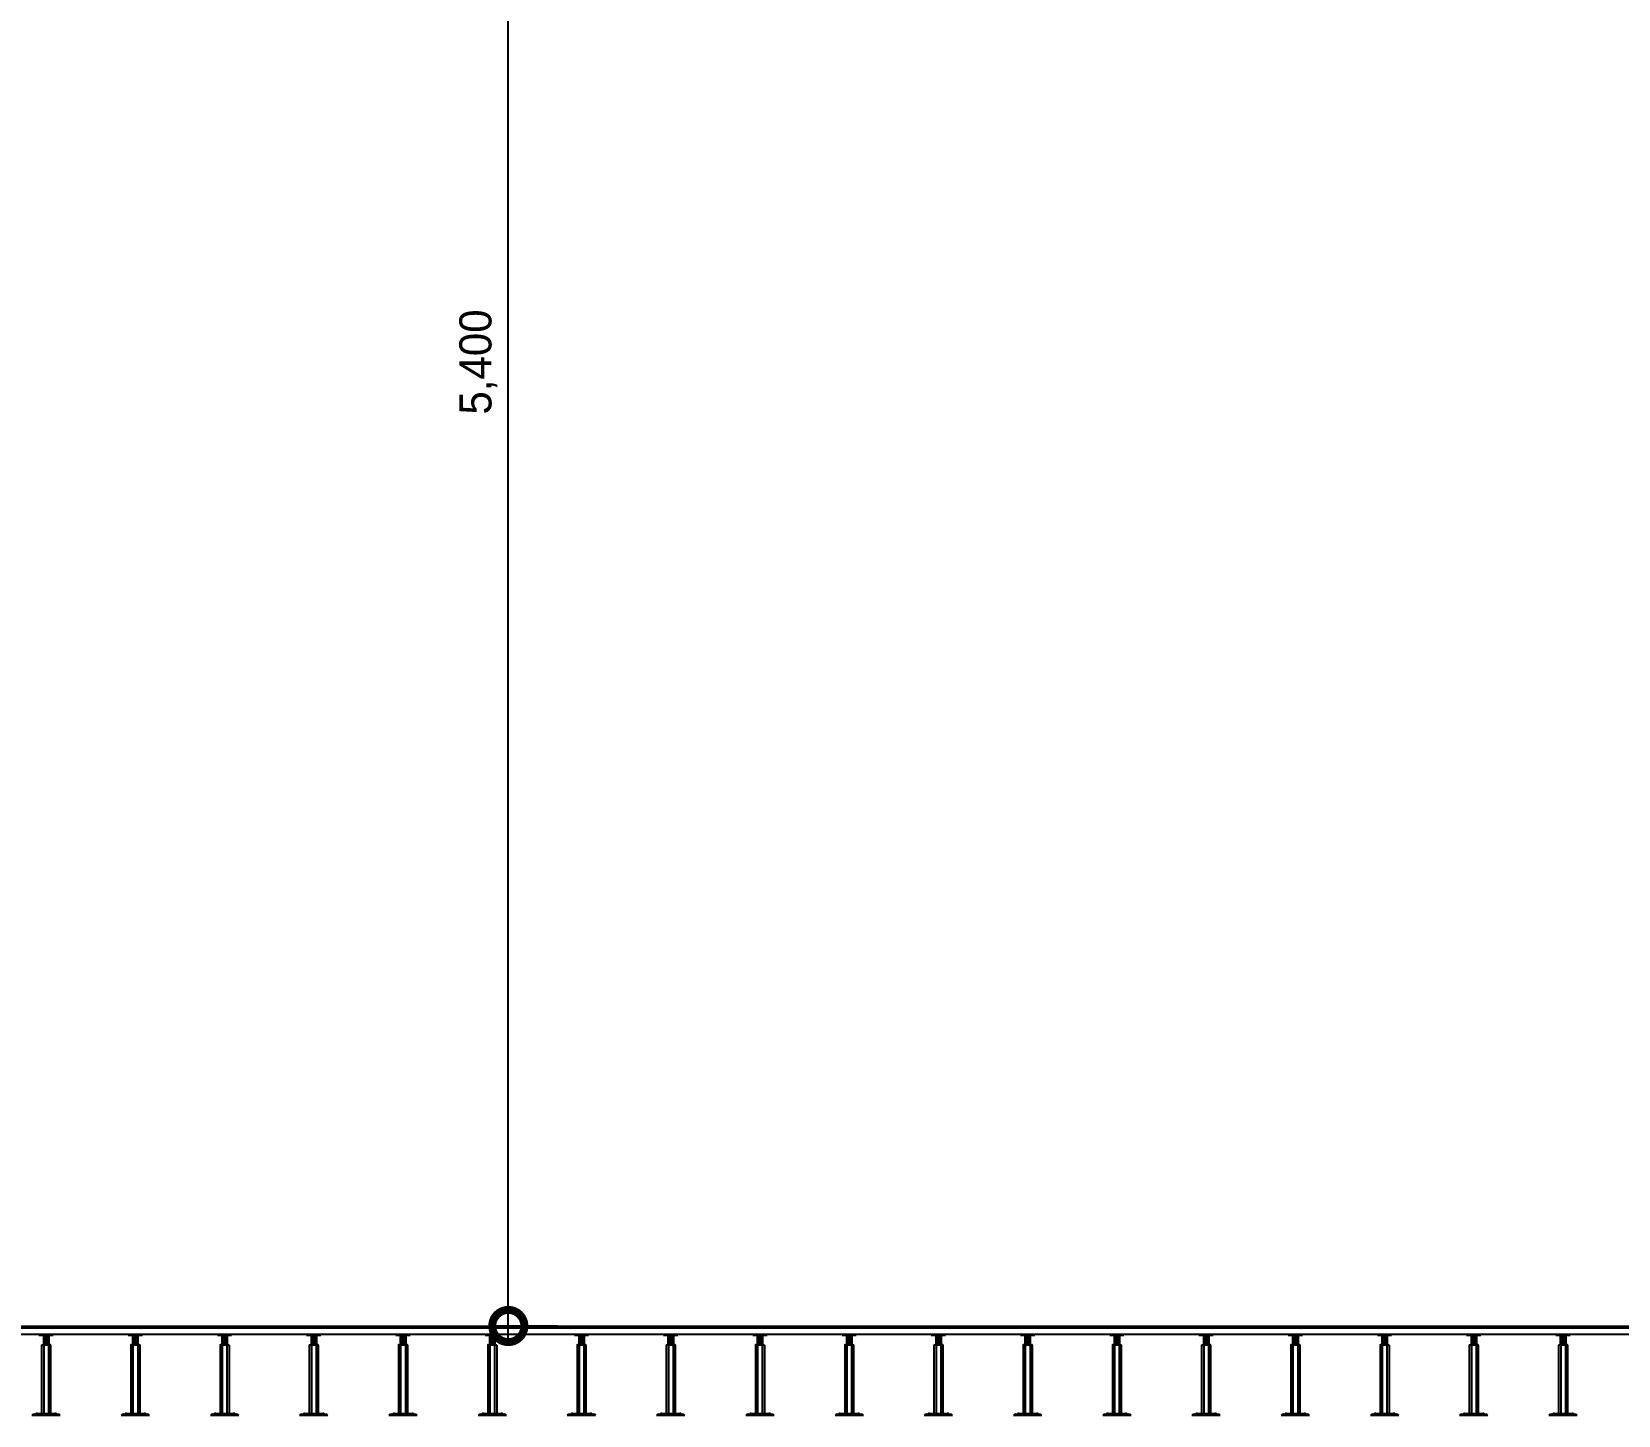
# Model space of a CAD drawing. Header units: millimetres. Extents: x 17311 to 801382, y -242618 to -104888.
# Drawn here: x 531321 to 535766, y -194379 to -190504 of the extents above; entities that cross this region are included whole.
import ezdxf

# ---------------------------------------------------------------- set-up
doc = ezdxf.new("R2010")
doc.units = ezdxf.units.MM
doc.header["$LTSCALE"] = 250
doc.layers.get('Defpoints').update_dxf_attribs({"color": 151})
for name, color, linetype in [('A-ELE-4', 4, 'Continuous'), ('A-ELE-8', 8, 'Continuous'), ('GES', 7, 'Continuous'), ('악세스 350', 7, 'Continuous')]:
    doc.layers.add(name, color=color, linetype=linetype)
doc.layers.add('CK', color=221, linetype='Continuous', plot=False)
doc.styles.add('Gdim', font='')
doc.styles.get('Gdim').set_extended_font_data('Dotum')
doc.dimstyles.new('Gdim50', dxfattribs={"dimscale": 30, "dimtxt": 3, "dimasz": 6, "dimexe": 1.5, "dimexo": 2, "dimgap": 1, "dimtad": 1, "dimdec": 0, "dimzin": 0, "dimdsep": 46, "dimlunit": 6, "dimtxsty": 'Gdim', "dimblk": 'DOTSMALL', "dimcen": 1.5, "dimdle": 1.5, "dimclrd": 256, "dimclre": 256, "dimclrt": 256, "dimazin": 0, "dimtfac": 1, "dimtdec": 0, "dimtix": 1, "dimtmove": 2, "dimatfit": 3, "dimldrblk": 'DOTSMALL', "dimfxl": 1.5, "dimtolj": 1, "dimtzin": 0, "dimlwd": -1, "dimlwe": -1, "dimarcsym": 1})

# ---------------------------------------------------------------- blocks, each defined once
blk = doc.blocks.new('_DotSmall')
at = {"color": 0, "linetype": 'ByBlock', "const_width": 0.5}
blk.add_lwpolyline([(-0.0625, 0, 1), (0.0625, 0, 1)], format="xyb", close=True, dxfattribs=at)
blk = doc.blocks.new('*D73')
at = {"layer": 'CK', "transparency": 16777216}
for p, q in [((532656.4, -194174.5), (532656.4, -188684.5)), ((532794.6, -188729.5), (532611.4, -188729.5)), ((532794.6, -194129.5), (532611.4, -194129.5))]:
    blk.add_line(p, q, dxfattribs=at)
at = {"layer": 'Defpoints', "color": 0, "transparency": 16777216}
for p in [(532656.4, -188729.5), (532854.6, -188729.5), (532854.6, -194129.5)]:
    blk.add_point(p, dxfattribs=at)
at = {"layer": 'CK', "transparency": 16777216, "xscale": 180, "yscale": 180, "zscale": 180}
for p, rotation in [((532656.4, -188729.5), 90), ((532656.4, -194129.5), 270)]:
    blk.add_blockref('_DotSmall', p, dxfattribs=dict(at, rotation=rotation))
at = {"layer": 'CK', "transparency": 16777216, "insert": (532572.6, -191429.5), "char_height": 90, "attachment_point": 5, "rotation": 90, "style": 'Gdim'}
blk.add_mtext('\\A1;5,400', dxfattribs=at)
blk = doc.blocks.new('*U110')
at = {"layer": 'A-ELE-4'}
blk.add_line((-11, 0), (23289, 0), dxfattribs=at)
at = {"layer": 'A-ELE-8'}
for p, q in [((-11, -5), (23289, -5)), ((-11, -23), (23289, -23))]:
    blk.add_line(p, q, dxfattribs=at)
blk = doc.blocks.new('*U111')
at = {"layer": 'GES', "color": 8}
for p, q in [((78, 224.5, 0), (78, 227, 0)), ((78, 227, 0), (117.9, 227, 0)), ((78, 224.5, 0), (117.9, 224.5, 0)), ((90.4, 224.5, 0), (90.4, 214.7, 0)), ((105.5, 224.5, 0), (105.5, 214.7, 0)), ((117.9, 224.5, 0), (117.9, 227, 0)), ((328, 224.5, 0), (328, 227, 0)), ((328, 227, 0), (367.9, 227, 0)), ((328, 224.5, 0), (367.9, 224.5, 0)), ((340.4, 224.5, 0), (340.4, 214.7, 0)), ((355.5, 224.5, 0), (355.5, 214.7, 0)), ((367.9, 224.5, 0), (367.9, 227, 0)), ((578, 224.5, 0), (578, 227, 0)), ((578, 227, 0), (617.9, 227, 0)), ((578, 224.5, 0), (617.9, 224.5, 0)), ((590.4, 224.5, 0), (590.4, 214.7, 0)), ((605.5, 224.5, 0), (605.5, 214.7, 0)), ((617.9, 224.5, 0), (617.9, 227, 0)), ((828, 224.5, 0), (828, 227, 0)), ((828, 227, 0), (867.9, 227, 0)), ((828, 224.5, 0), (867.9, 224.5, 0)), ((840.4, 224.5, 0), (840.4, 214.7, 0)), ((855.5, 224.5, 0), (855.5, 214.7, 0)), ((867.9, 224.5, 0), (867.9, 227, 0)), ((1078, 224.5, 0), (1078, 227, 0)), ((1078, 227, 0), (1117.9, 227, 0)), ((1078, 224.5, 0), (1117.9, 224.5, 0)), ((1090.4, 224.5, 0), (1090.4, 214.7, 0)), ((1105.5, 224.5, 0), (1105.5, 214.7, 0)), ((1117.9, 224.5, 0), (1117.9, 227, 0)), ((1328, 224.5, 0), (1328, 227, 0)), ((1328, 227, 0), (1367.9, 227, 0)), ((1328, 224.5, 0), (1367.9, 224.5, 0)), ((1340.4, 224.5, 0), (1340.4, 214.7, 0)), ((1355.5, 224.5, 0), (1355.5, 214.7, 0)), ((1367.9, 224.5, 0), (1367.9, 227, 0)), ((1578, 224.5, 0), (1578, 227, 0)), ((1578, 227, 0), (1617.9, 227, 0)), ((1578, 224.5, 0), (1617.9, 224.5, 0)), ((1590.4, 224.5, 0), (1590.4, 214.7, 0)), ((1605.5, 224.5, 0), (1605.5, 214.7, 0)), ((1617.9, 224.5, 0), (1617.9, 227, 0)), ((1828, 224.5, 0), (1828, 227, 0)), ((1828, 227, 0), (1867.9, 227, 0)), ((1828, 224.5, 0), (1867.9, 224.5, 0)), ((1840.4, 224.5, 0), (1840.4, 214.7, 0)), ((1855.5, 224.5, 0), (1855.5, 214.7, 0)), ((1867.9, 224.5, 0), (1867.9, 227, 0)), ((2078, 224.5, 0), (2078, 227, 0)), ((2078, 227, 0), (2117.9, 227, 0)), ((2078, 224.5, 0), (2117.9, 224.5, 0)), ((2090.4, 224.5, 0), (2090.4, 214.7, 0)), ((2105.5, 224.5, 0), (2105.5, 214.7, 0)), ((2117.9, 224.5, 0), (2117.9, 227, 0)), ((2328, 224.5, 0), (2328, 227, 0)), ((2328, 227, 0), (2367.9, 227, 0)), ((2328, 224.5, 0), (2367.9, 224.5, 0)), ((2340.4, 224.5, 0), (2340.4, 214.7, 0)), ((2355.5, 224.5, 0), (2355.5, 214.7, 0)), ((2367.9, 224.5, 0), (2367.9, 227, 0)), ((2578, 224.5, 0), (2578, 227, 0)), ((2578, 227, 0), (2617.9, 227, 0)), ((2578, 224.5, 0), (2617.9, 224.5, 0)), ((2590.4, 224.5, 0), (2590.4, 214.7, 0)), ((2605.5, 224.5, 0), (2605.5, 214.7, 0)), ((2617.9, 224.5, 0), (2617.9, 227, 0)), ((2828, 224.5, 0), (2828, 227, 0)), ((2828, 227, 0), (2867.9, 227, 0)), ((2828, 224.5, 0), (2867.9, 224.5, 0)), ((2840.4, 224.5, 0), (2840.4, 214.7, 0)), ((2855.5, 224.5, 0), (2855.5, 214.7, 0)), ((2867.9, 224.5, 0), (2867.9, 227, 0)), ((3078, 224.5, 0), (3078, 227, 0)), ((3078, 227, 0), (3117.9, 227, 0)), ((3078, 224.5, 0), (3117.9, 224.5, 0)), ((3090.4, 224.5, 0), (3090.4, 214.7, 0)), ((3105.5, 224.5, 0), (3105.5, 214.7, 0)), ((3117.9, 224.5, 0), (3117.9, 227, 0)), ((3328, 224.5, 0), (3328, 227, 0)), ((3328, 227, 0), (3367.9, 227, 0)), ((3328, 224.5, 0), (3367.9, 224.5, 0)), ((3340.4, 224.5, 0), (3340.4, 214.7, 0)), ((3355.5, 224.5, 0), (3355.5, 214.7, 0)), ((3367.9, 224.5, 0), (3367.9, 227, 0)), ((3578, 224.5, 0), (3578, 227, 0)), ((3578, 227, 0), (3617.9, 227, 0)), ((3578, 224.5, 0), (3617.9, 224.5, 0)), ((3590.4, 224.5, 0), (3590.4, 214.7, 0)), ((3605.5, 224.5, 0), (3605.5, 214.7, 0)), ((3617.9, 224.5, 0), (3617.9, 227, 0)), ((3828, 224.5, 0), (3828, 227, 0)), ((3828, 227, 0), (3867.9, 227, 0)), ((3828, 224.5, 0), (3867.9, 224.5, 0)), ((3840.4, 224.5, 0), (3840.4, 214.7, 0)), ((3855.5, 224.5, 0), (3855.5, 214.7, 0)), ((3867.9, 224.5, 0), (3867.9, 227, 0)), ((4078, 224.5, 0), (4078, 227, 0)), ((4078, 227, 0), (4117.9, 227, 0)), ((4078, 224.5, 0), (4117.9, 224.5, 0)), ((4090.4, 224.5, 0), (4090.4, 214.7, 0)), ((4105.5, 224.5, 0), (4105.5, 214.7, 0)), ((4117.9, 224.5, 0), (4117.9, 227, 0)), ((4328, 224.5, 0), (4328, 227, 0)), ((4328, 227, 0), (4367.9, 227, 0)), ((4328, 224.5, 0), (4367.9, 224.5, 0)), ((4340.4, 224.5, 0), (4340.4, 214.7, 0)), ((4355.5, 224.5, 0), (4355.5, 214.7, 0)), ((4367.9, 224.5, 0), (4367.9, 227, 0)), ((85.5, 196.4, 0), (85.5, 5.6, 0)), ((86.4, 197.2, 0), (90.5, 197.2, 0)), ((90.4, 221.1, 0), (90.4, 197.2, 0)), ((90.4, 219.1, 0), (105.5, 219.1, 0)), ((90.4, 219.1, 0), (105.5, 219.1, 0)), ((90.4, 214.1, 0), (105.5, 214.1, 0)), ((90.4, 214.1, 0), (105.5, 214.1, 0)), ((90.4, 209.1, 0), (105.5, 209.1, 0)), ((90.4, 209.1, 0), (105.5, 209.1, 0)), ((90.4, 204.1, 0), (105.5, 204.1, 0)), ((90.4, 204.1, 0), (105.5, 204.1, 0)), ((90.4, 199.1, 0), (105.5, 199.1, 0)), ((90.4, 199.1, 0), (105.5, 199.1, 0)), ((90.5, 197.2, 0), (105.5, 197.2, 0)), ((91.4, 196.4, 0), (91.4, 5.6, 0)), ((92.2, 197.2, 0), (103.9, 197.2, 0)), ((104.7, 196.4, 0), (104.7, 5.6, 0)), ((105.5, 221.1, 0), (105.5, 197.2, 0)), ((105.5, 197.2, 0), (109.7, 197.2, 0)), ((110.5, 196.4, 0), (110.5, 5.6, 0)), ((335.5, 196.4, 0), (335.5, 5.6, 0)), ((336.4, 197.2, 0), (340.5, 197.2, 0)), ((340.4, 221.1, 0), (340.4, 197.2, 0)), ((340.4, 219.1, 0), (355.5, 219.1, 0)), ((340.4, 219.1, 0), (355.5, 219.1, 0)), ((340.4, 214.1, 0), (355.5, 214.1, 0)), ((340.4, 214.1, 0), (355.5, 214.1, 0)), ((340.4, 209.1, 0), (355.5, 209.1, 0)), ((340.4, 209.1, 0), (355.5, 209.1, 0)), ((340.4, 204.1, 0), (355.5, 204.1, 0)), ((340.4, 204.1, 0), (355.5, 204.1, 0)), ((340.4, 199.1, 0), (355.5, 199.1, 0)), ((340.4, 199.1, 0), (355.5, 199.1, 0)), ((340.5, 197.2, 0), (355.5, 197.2, 0)), ((341.4, 196.4, 0), (341.4, 5.6, 0)), ((342.2, 197.2, 0), (353.9, 197.2, 0)), ((354.7, 196.4, 0), (354.7, 5.6, 0)), ((355.5, 221.1, 0), (355.5, 197.2, 0)), ((355.5, 197.2, 0), (359.7, 197.2, 0)), ((360.5, 196.4, 0), (360.5, 5.6, 0)), ((585.5, 196.4, 0), (585.5, 5.6, 0)), ((586.4, 197.2, 0), (590.5, 197.2, 0)), ((590.4, 221.1, 0), (590.4, 197.2, 0)), ((590.4, 219.1, 0), (605.5, 219.1, 0)), ((590.4, 219.1, 0), (605.5, 219.1, 0)), ((590.4, 214.1, 0), (605.5, 214.1, 0)), ((590.4, 214.1, 0), (605.5, 214.1, 0)), ((590.4, 209.1, 0), (605.5, 209.1, 0)), ((590.4, 209.1, 0), (605.5, 209.1, 0)), ((590.4, 204.1, 0), (605.5, 204.1, 0)), ((590.4, 204.1, 0), (605.5, 204.1, 0)), ((590.4, 199.1, 0), (605.5, 199.1, 0)), ((590.4, 199.1, 0), (605.5, 199.1, 0)), ((590.5, 197.2, 0), (605.5, 197.2, 0)), ((591.4, 196.4, 0), (591.4, 5.6, 0)), ((592.2, 197.2, 0), (603.9, 197.2, 0)), ((604.7, 196.4, 0), (604.7, 5.6, 0)), ((605.5, 221.1, 0), (605.5, 197.2, 0)), ((605.5, 197.2, 0), (609.7, 197.2, 0)), ((610.5, 196.4, 0), (610.5, 5.6, 0)), ((835.5, 196.4, 0), (835.5, 5.6, 0)), ((836.4, 197.2, 0), (840.5, 197.2, 0)), ((840.4, 221.1, 0), (840.4, 197.2, 0)), ((840.4, 219.1, 0), (855.5, 219.1, 0)), ((840.4, 219.1, 0), (855.5, 219.1, 0)), ((840.4, 214.1, 0), (855.5, 214.1, 0)), ((840.4, 214.1, 0), (855.5, 214.1, 0)), ((840.4, 209.1, 0), (855.5, 209.1, 0)), ((840.4, 209.1, 0), (855.5, 209.1, 0)), ((840.4, 204.1, 0), (855.5, 204.1, 0)), ((840.4, 204.1, 0), (855.5, 204.1, 0)), ((840.4, 199.1, 0), (855.5, 199.1, 0)), ((840.4, 199.1, 0), (855.5, 199.1, 0)), ((840.5, 197.2, 0), (855.5, 197.2, 0)), ((841.4, 196.4, 0), (841.4, 5.6, 0)), ((842.2, 197.2, 0), (853.9, 197.2, 0)), ((854.7, 196.4, 0), (854.7, 5.6, 0)), ((855.5, 221.1, 0), (855.5, 197.2, 0)), ((855.5, 197.2, 0), (859.7, 197.2, 0)), ((860.5, 196.4, 0), (860.5, 5.6, 0)), ((1085.5, 196.4, 0), (1085.5, 5.6, 0)), ((1086.4, 197.2, 0), (1090.5, 197.2, 0)), ((1090.4, 221.1, 0), (1090.4, 197.2, 0)), ((1090.4, 219.1, 0), (1105.5, 219.1, 0)), ((1090.4, 219.1, 0), (1105.5, 219.1, 0)), ((1090.4, 214.1, 0), (1105.5, 214.1, 0)), ((1090.4, 214.1, 0), (1105.5, 214.1, 0)), ((1090.4, 209.1, 0), (1105.5, 209.1, 0)), ((1090.4, 209.1, 0), (1105.5, 209.1, 0)), ((1090.4, 204.1, 0), (1105.5, 204.1, 0)), ((1090.4, 204.1, 0), (1105.5, 204.1, 0)), ((1090.4, 199.1, 0), (1105.5, 199.1, 0)), ((1090.4, 199.1, 0), (1105.5, 199.1, 0)), ((1090.5, 197.2, 0), (1105.5, 197.2, 0)), ((1091.4, 196.4, 0), (1091.4, 5.6, 0)), ((1092.2, 197.2, 0), (1103.9, 197.2, 0)), ((1104.7, 196.4, 0), (1104.7, 5.6, 0)), ((1105.5, 221.1, 0), (1105.5, 197.2, 0)), ((1105.5, 197.2, 0), (1109.7, 197.2, 0)), ((1110.5, 196.4, 0), (1110.5, 5.6, 0)), ((1335.5, 196.4, 0), (1335.5, 5.6, 0)), ((1336.4, 197.2, 0), (1340.5, 197.2, 0)), ((1340.4, 221.1, 0), (1340.4, 197.2, 0)), ((1340.4, 219.1, 0), (1355.5, 219.1, 0)), ((1340.4, 219.1, 0), (1355.5, 219.1, 0)), ((1340.4, 214.1, 0), (1355.5, 214.1, 0)), ((1340.4, 214.1, 0), (1355.5, 214.1, 0)), ((1340.4, 209.1, 0), (1355.5, 209.1, 0)), ((1340.4, 209.1, 0), (1355.5, 209.1, 0)), ((1340.4, 204.1, 0), (1355.5, 204.1, 0)), ((1340.4, 204.1, 0), (1355.5, 204.1, 0)), ((1340.4, 199.1, 0), (1355.5, 199.1, 0)), ((1340.4, 199.1, 0), (1355.5, 199.1, 0)), ((1340.5, 197.2, 0), (1355.5, 197.2, 0)), ((1341.4, 196.4, 0), (1341.4, 5.6, 0)), ((1342.2, 197.2, 0), (1353.9, 197.2, 0)), ((1354.7, 196.4, 0), (1354.7, 5.6, 0)), ((1355.5, 221.1, 0), (1355.5, 197.2, 0)), ((1355.5, 197.2, 0), (1359.7, 197.2, 0)), ((1360.5, 196.4, 0), (1360.5, 5.6, 0)), ((1585.5, 196.4, 0), (1585.5, 5.6, 0)), ((1586.4, 197.2, 0), (1590.5, 197.2, 0)), ((1590.4, 221.1, 0), (1590.4, 197.2, 0)), ((1590.4, 219.1, 0), (1605.5, 219.1, 0)), ((1590.4, 219.1, 0), (1605.5, 219.1, 0)), ((1590.4, 214.1, 0), (1605.5, 214.1, 0)), ((1590.4, 214.1, 0), (1605.5, 214.1, 0)), ((1590.4, 209.1, 0), (1605.5, 209.1, 0)), ((1590.4, 209.1, 0), (1605.5, 209.1, 0)), ((1590.4, 204.1, 0), (1605.5, 204.1, 0)), ((1590.4, 204.1, 0), (1605.5, 204.1, 0)), ((1590.4, 199.1, 0), (1605.5, 199.1, 0)), ((1590.4, 199.1, 0), (1605.5, 199.1, 0)), ((1590.5, 197.2, 0), (1605.5, 197.2, 0)), ((1591.4, 196.4, 0), (1591.4, 5.6, 0)), ((1592.2, 197.2, 0), (1603.9, 197.2, 0)), ((1604.7, 196.4, 0), (1604.7, 5.6, 0)), ((1605.5, 221.1, 0), (1605.5, 197.2, 0)), ((1605.5, 197.2, 0), (1609.7, 197.2, 0)), ((1610.5, 196.4, 0), (1610.5, 5.6, 0)), ((1835.5, 196.4, 0), (1835.5, 5.6, 0)), ((1836.4, 197.2, 0), (1840.5, 197.2, 0)), ((1840.4, 221.1, 0), (1840.4, 197.2, 0)), ((1840.4, 219.1, 0), (1855.5, 219.1, 0)), ((1840.4, 219.1, 0), (1855.5, 219.1, 0)), ((1840.4, 214.1, 0), (1855.5, 214.1, 0)), ((1840.4, 214.1, 0), (1855.5, 214.1, 0)), ((1840.4, 209.1, 0), (1855.5, 209.1, 0)), ((1840.4, 209.1, 0), (1855.5, 209.1, 0)), ((1840.4, 204.1, 0), (1855.5, 204.1, 0)), ((1840.4, 204.1, 0), (1855.5, 204.1, 0)), ((1840.4, 199.1, 0), (1855.5, 199.1, 0)), ((1840.4, 199.1, 0), (1855.5, 199.1, 0)), ((1840.5, 197.2, 0), (1855.5, 197.2, 0)), ((1841.4, 196.4, 0), (1841.4, 5.6, 0)), ((1842.2, 197.2, 0), (1853.9, 197.2, 0)), ((1854.7, 196.4, 0), (1854.7, 5.6, 0)), ((1855.5, 221.1, 0), (1855.5, 197.2, 0)), ((1855.5, 197.2, 0), (1859.7, 197.2, 0)), ((1860.5, 196.4, 0), (1860.5, 5.6, 0)), ((2085.5, 196.4, 0), (2085.5, 5.6, 0)), ((2086.4, 197.2, 0), (2090.5, 197.2, 0)), ((2090.4, 221.1, 0), (2090.4, 197.2, 0)), ((2090.4, 219.1, 0), (2105.5, 219.1, 0)), ((2090.4, 219.1, 0), (2105.5, 219.1, 0)), ((2090.4, 214.1, 0), (2105.5, 214.1, 0)), ((2090.4, 214.1, 0), (2105.5, 214.1, 0)), ((2090.4, 209.1, 0), (2105.5, 209.1, 0)), ((2090.4, 209.1, 0), (2105.5, 209.1, 0)), ((2090.4, 204.1, 0), (2105.5, 204.1, 0)), ((2090.4, 204.1, 0), (2105.5, 204.1, 0)), ((2090.4, 199.1, 0), (2105.5, 199.1, 0)), ((2090.4, 199.1, 0), (2105.5, 199.1, 0)), ((2090.5, 197.2, 0), (2105.5, 197.2, 0)), ((2091.4, 196.4, 0), (2091.4, 5.6, 0)), ((2092.2, 197.2, 0), (2103.9, 197.2, 0)), ((2104.7, 196.4, 0), (2104.7, 5.6, 0)), ((2105.5, 221.1, 0), (2105.5, 197.2, 0)), ((2105.5, 197.2, 0), (2109.7, 197.2, 0)), ((2110.5, 196.4, 0), (2110.5, 5.6, 0)), ((2335.5, 196.4, 0), (2335.5, 5.6, 0)), ((2336.4, 197.2, 0), (2340.5, 197.2, 0)), ((2340.4, 221.1, 0), (2340.4, 197.2, 0)), ((2340.4, 219.1, 0), (2355.5, 219.1, 0)), ((2340.4, 219.1, 0), (2355.5, 219.1, 0)), ((2340.4, 214.1, 0), (2355.5, 214.1, 0)), ((2340.4, 214.1, 0), (2355.5, 214.1, 0)), ((2340.4, 209.1, 0), (2355.5, 209.1, 0)), ((2340.4, 209.1, 0), (2355.5, 209.1, 0)), ((2340.4, 204.1, 0), (2355.5, 204.1, 0)), ((2340.4, 204.1, 0), (2355.5, 204.1, 0)), ((2340.4, 199.1, 0), (2355.5, 199.1, 0)), ((2340.4, 199.1, 0), (2355.5, 199.1, 0)), ((2340.5, 197.2, 0), (2355.5, 197.2, 0)), ((2341.4, 196.4, 0), (2341.4, 5.6, 0)), ((2342.2, 197.2, 0), (2353.9, 197.2, 0)), ((2354.7, 196.4, 0), (2354.7, 5.6, 0)), ((2355.5, 221.1, 0), (2355.5, 197.2, 0)), ((2355.5, 197.2, 0), (2359.7, 197.2, 0)), ((2360.5, 196.4, 0), (2360.5, 5.6, 0)), ((2585.5, 196.4, 0), (2585.5, 5.6, 0)), ((2586.4, 197.2, 0), (2590.5, 197.2, 0)), ((2590.4, 221.1, 0), (2590.4, 197.2, 0)), ((2590.4, 219.1, 0), (2605.5, 219.1, 0)), ((2590.4, 219.1, 0), (2605.5, 219.1, 0)), ((2590.4, 214.1, 0), (2605.5, 214.1, 0)), ((2590.4, 214.1, 0), (2605.5, 214.1, 0)), ((2590.4, 209.1, 0), (2605.5, 209.1, 0)), ((2590.4, 209.1, 0), (2605.5, 209.1, 0)), ((2590.4, 204.1, 0), (2605.5, 204.1, 0)), ((2590.4, 204.1, 0), (2605.5, 204.1, 0)), ((2590.4, 199.1, 0), (2605.5, 199.1, 0)), ((2590.4, 199.1, 0), (2605.5, 199.1, 0)), ((2590.5, 197.2, 0), (2605.5, 197.2, 0)), ((2591.4, 196.4, 0), (2591.4, 5.6, 0)), ((2592.2, 197.2, 0), (2603.9, 197.2, 0)), ((2604.7, 196.4, 0), (2604.7, 5.6, 0)), ((2605.5, 221.1, 0), (2605.5, 197.2, 0)), ((2605.5, 197.2, 0), (2609.7, 197.2, 0)), ((2610.5, 196.4, 0), (2610.5, 5.6, 0)), ((2835.5, 196.4, 0), (2835.5, 5.6, 0)), ((2836.4, 197.2, 0), (2840.5, 197.2, 0)), ((2840.4, 221.1, 0), (2840.4, 197.2, 0)), ((2840.4, 219.1, 0), (2855.5, 219.1, 0)), ((2840.4, 219.1, 0), (2855.5, 219.1, 0)), ((2840.4, 214.1, 0), (2855.5, 214.1, 0)), ((2840.4, 214.1, 0), (2855.5, 214.1, 0)), ((2840.4, 209.1, 0), (2855.5, 209.1, 0)), ((2840.4, 209.1, 0), (2855.5, 209.1, 0)), ((2840.4, 204.1, 0), (2855.5, 204.1, 0)), ((2840.4, 204.1, 0), (2855.5, 204.1, 0)), ((2840.4, 199.1, 0), (2855.5, 199.1, 0)), ((2840.4, 199.1, 0), (2855.5, 199.1, 0)), ((2840.5, 197.2, 0), (2855.5, 197.2, 0)), ((2841.4, 196.4, 0), (2841.4, 5.6, 0)), ((2842.2, 197.2, 0), (2853.9, 197.2, 0)), ((2854.7, 196.4, 0), (2854.7, 5.6, 0)), ((2855.5, 221.1, 0), (2855.5, 197.2, 0)), ((2855.5, 197.2, 0), (2859.7, 197.2, 0)), ((2860.5, 196.4, 0), (2860.5, 5.6, 0)), ((3085.5, 196.4, 0), (3085.5, 5.6, 0)), ((3086.4, 197.2, 0), (3090.5, 197.2, 0)), ((3090.4, 221.1, 0), (3090.4, 197.2, 0)), ((3090.4, 219.1, 0), (3105.5, 219.1, 0)), ((3090.4, 219.1, 0), (3105.5, 219.1, 0)), ((3090.4, 214.1, 0), (3105.5, 214.1, 0)), ((3090.4, 214.1, 0), (3105.5, 214.1, 0)), ((3090.4, 209.1, 0), (3105.5, 209.1, 0)), ((3090.4, 209.1, 0), (3105.5, 209.1, 0)), ((3090.4, 204.1, 0), (3105.5, 204.1, 0)), ((3090.4, 204.1, 0), (3105.5, 204.1, 0)), ((3090.4, 199.1, 0), (3105.5, 199.1, 0)), ((3090.4, 199.1, 0), (3105.5, 199.1, 0)), ((3090.5, 197.2, 0), (3105.5, 197.2, 0)), ((3091.4, 196.4, 0), (3091.4, 5.6, 0)), ((3092.2, 197.2, 0), (3103.9, 197.2, 0)), ((3104.7, 196.4, 0), (3104.7, 5.6, 0)), ((3105.5, 221.1, 0), (3105.5, 197.2, 0)), ((3105.5, 197.2, 0), (3109.7, 197.2, 0)), ((3110.5, 196.4, 0), (3110.5, 5.6, 0)), ((3335.5, 196.4, 0), (3335.5, 5.6, 0)), ((3336.4, 197.2, 0), (3340.5, 197.2, 0)), ((3340.4, 221.1, 0), (3340.4, 197.2, 0)), ((3340.4, 219.1, 0), (3355.5, 219.1, 0)), ((3340.4, 219.1, 0), (3355.5, 219.1, 0)), ((3340.4, 214.1, 0), (3355.5, 214.1, 0)), ((3340.4, 214.1, 0), (3355.5, 214.1, 0)), ((3340.4, 209.1, 0), (3355.5, 209.1, 0)), ((3340.4, 209.1, 0), (3355.5, 209.1, 0)), ((3340.4, 204.1, 0), (3355.5, 204.1, 0)), ((3340.4, 204.1, 0), (3355.5, 204.1, 0)), ((3340.4, 199.1, 0), (3355.5, 199.1, 0)), ((3340.4, 199.1, 0), (3355.5, 199.1, 0)), ((3340.5, 197.2, 0), (3355.5, 197.2, 0)), ((3341.4, 196.4, 0), (3341.4, 5.6, 0)), ((3342.2, 197.2, 0), (3353.9, 197.2, 0)), ((3354.7, 196.4, 0), (3354.7, 5.6, 0)), ((3355.5, 221.1, 0), (3355.5, 197.2, 0)), ((3355.5, 197.2, 0), (3359.7, 197.2, 0)), ((3360.5, 196.4, 0), (3360.5, 5.6, 0)), ((3585.5, 196.4, 0), (3585.5, 5.6, 0)), ((3586.4, 197.2, 0), (3590.5, 197.2, 0)), ((3590.4, 221.1, 0), (3590.4, 197.2, 0)), ((3590.4, 219.1, 0), (3605.5, 219.1, 0)), ((3590.4, 219.1, 0), (3605.5, 219.1, 0)), ((3590.4, 214.1, 0), (3605.5, 214.1, 0)), ((3590.4, 214.1, 0), (3605.5, 214.1, 0)), ((3590.4, 209.1, 0), (3605.5, 209.1, 0)), ((3590.4, 209.1, 0), (3605.5, 209.1, 0)), ((3590.4, 204.1, 0), (3605.5, 204.1, 0)), ((3590.4, 204.1, 0), (3605.5, 204.1, 0)), ((3590.4, 199.1, 0), (3605.5, 199.1, 0)), ((3590.4, 199.1, 0), (3605.5, 199.1, 0)), ((3590.5, 197.2, 0), (3605.5, 197.2, 0)), ((3591.4, 196.4, 0), (3591.4, 5.6, 0)), ((3592.2, 197.2, 0), (3603.9, 197.2, 0)), ((3604.7, 196.4, 0), (3604.7, 5.6, 0)), ((3605.5, 221.1, 0), (3605.5, 197.2, 0)), ((3605.5, 197.2, 0), (3609.7, 197.2, 0)), ((3610.5, 196.4, 0), (3610.5, 5.6, 0)), ((3835.5, 196.4, 0), (3835.5, 5.6, 0)), ((3836.4, 197.2, 0), (3840.5, 197.2, 0)), ((3840.4, 221.1, 0), (3840.4, 197.2, 0)), ((3840.4, 219.1, 0), (3855.5, 219.1, 0)), ((3840.4, 219.1, 0), (3855.5, 219.1, 0)), ((3840.4, 214.1, 0), (3855.5, 214.1, 0)), ((3840.4, 214.1, 0), (3855.5, 214.1, 0)), ((3840.4, 209.1, 0), (3855.5, 209.1, 0)), ((3840.4, 209.1, 0), (3855.5, 209.1, 0)), ((3840.4, 204.1, 0), (3855.5, 204.1, 0)), ((3840.4, 204.1, 0), (3855.5, 204.1, 0)), ((3840.4, 199.1, 0), (3855.5, 199.1, 0)), ((3840.4, 199.1, 0), (3855.5, 199.1, 0)), ((3840.5, 197.2, 0), (3855.5, 197.2, 0)), ((3841.4, 196.4, 0), (3841.4, 5.6, 0)), ((3842.2, 197.2, 0), (3853.9, 197.2, 0)), ((3854.7, 196.4, 0), (3854.7, 5.6, 0)), ((3855.5, 221.1, 0), (3855.5, 197.2, 0)), ((3855.5, 197.2, 0), (3859.7, 197.2, 0)), ((3860.5, 196.4, 0), (3860.5, 5.6, 0)), ((4085.5, 196.4, 0), (4085.5, 5.6, 0)), ((4086.4, 197.2, 0), (4090.5, 197.2, 0)), ((4090.4, 221.1, 0), (4090.4, 197.2, 0)), ((4090.4, 219.1, 0), (4105.5, 219.1, 0)), ((4090.4, 219.1, 0), (4105.5, 219.1, 0)), ((4090.4, 214.1, 0), (4105.5, 214.1, 0)), ((4090.4, 214.1, 0), (4105.5, 214.1, 0)), ((4090.4, 209.1, 0), (4105.5, 209.1, 0)), ((4090.4, 209.1, 0), (4105.5, 209.1, 0)), ((4090.4, 204.1, 0), (4105.5, 204.1, 0)), ((4090.4, 204.1, 0), (4105.5, 204.1, 0)), ((4090.4, 199.1, 0), (4105.5, 199.1, 0)), ((4090.4, 199.1, 0), (4105.5, 199.1, 0)), ((4090.5, 197.2, 0), (4105.5, 197.2, 0)), ((4091.4, 196.4, 0), (4091.4, 5.6, 0)), ((4092.2, 197.2, 0), (4103.9, 197.2, 0)), ((4104.7, 196.4, 0), (4104.7, 5.6, 0)), ((4105.5, 221.1, 0), (4105.5, 197.2, 0)), ((4105.5, 197.2, 0), (4109.7, 197.2, 0)), ((4110.5, 196.4, 0), (4110.5, 5.6, 0)), ((4335.5, 196.4, 0), (4335.5, 5.6, 0)), ((4336.4, 197.2, 0), (4340.5, 197.2, 0)), ((4340.4, 221.1, 0), (4340.4, 197.2, 0)), ((4340.4, 219.1, 0), (4355.5, 219.1, 0)), ((4340.4, 219.1, 0), (4355.5, 219.1, 0)), ((4340.4, 214.1, 0), (4355.5, 214.1, 0)), ((4340.4, 214.1, 0), (4355.5, 214.1, 0)), ((4340.4, 209.1, 0), (4355.5, 209.1, 0)), ((4340.4, 209.1, 0), (4355.5, 209.1, 0)), ((4340.4, 204.1, 0), (4355.5, 204.1, 0)), ((4340.4, 204.1, 0), (4355.5, 204.1, 0)), ((4340.4, 199.1, 0), (4355.5, 199.1, 0)), ((4340.4, 199.1, 0), (4355.5, 199.1, 0)), ((4340.5, 197.2, 0), (4355.5, 197.2, 0)), ((4341.4, 196.4, 0), (4341.4, 5.6, 0)), ((4342.2, 197.2, 0), (4353.9, 197.2, 0)), ((4354.7, 196.4, 0), (4354.7, 5.6, 0)), ((4355.5, 221.1, 0), (4355.5, 197.2, 0)), ((4355.5, 197.2, 0), (4359.7, 197.2, 0)), ((4360.5, 196.4, 0), (4360.5, 5.6, 0)), ((58.3, 0), (137.7, 0, 0)), ((64.7, 2.9), (131.4, 2.9)), ((73.2, 5.2), (123.3, 5.2)), ((86.4, 4.7, 0), (90.5, 4.7, 0)), ((89.7, 4.7, 0), (89.7, 5.2)), ((90.5, 4.7, 0), (105.5, 4.7, 0)), ((92.2, 4.7, 0), (103.9, 4.7, 0)), ((105.5, 4.7, 0), (109.7, 4.7, 0)), ((106.4, 4.7, 0), (106.4, 5.2)), ((308.3, 0), (387.7, 0, 0)), ((314.7, 2.9), (381.4, 2.9)), ((323.2, 5.2), (373.3, 5.2)), ((336.4, 4.7, 0), (340.5, 4.7, 0)), ((339.7, 4.7, 0), (339.7, 5.2)), ((340.5, 4.7, 0), (355.5, 4.7, 0)), ((342.2, 4.7, 0), (353.9, 4.7, 0)), ((355.5, 4.7, 0), (359.7, 4.7, 0)), ((356.4, 4.7, 0), (356.4, 5.2)), ((558.3, 0), (637.7, 0, 0)), ((564.7, 2.9), (631.4, 2.9)), ((573.2, 5.2), (623.3, 5.2)), ((586.4, 4.7, 0), (590.5, 4.7, 0)), ((589.7, 4.7, 0), (589.7, 5.2)), ((590.5, 4.7, 0), (605.5, 4.7, 0)), ((592.2, 4.7, 0), (603.9, 4.7, 0)), ((605.5, 4.7, 0), (609.7, 4.7, 0)), ((606.4, 4.7, 0), (606.4, 5.2)), ((808.3, 0), (887.7, 0, 0)), ((814.7, 2.9), (881.4, 2.9)), ((823.2, 5.2), (873.3, 5.2)), ((836.4, 4.7, 0), (840.5, 4.7, 0)), ((839.7, 4.7, 0), (839.7, 5.2)), ((840.5, 4.7, 0), (855.5, 4.7, 0)), ((842.2, 4.7, 0), (853.9, 4.7, 0)), ((855.5, 4.7, 0), (859.7, 4.7, 0)), ((856.4, 4.7, 0), (856.4, 5.2)), ((1058.3, 0), (1137.7, 0, 0)), ((1064.7, 2.9), (1131.4, 2.9)), ((1073.2, 5.2), (1123.3, 5.2)), ((1086.4, 4.7, 0), (1090.5, 4.7, 0)), ((1089.7, 4.7, 0), (1089.7, 5.2)), ((1090.5, 4.7, 0), (1105.5, 4.7, 0)), ((1092.2, 4.7, 0), (1103.9, 4.7, 0)), ((1105.5, 4.7, 0), (1109.7, 4.7, 0)), ((1106.4, 4.7, 0), (1106.4, 5.2)), ((1308.3, 0), (1387.7, 0, 0)), ((1314.7, 2.9), (1381.4, 2.9)), ((1323.2, 5.2), (1373.3, 5.2)), ((1336.4, 4.7, 0), (1340.5, 4.7, 0)), ((1339.7, 4.7, 0), (1339.7, 5.2)), ((1340.5, 4.7, 0), (1355.5, 4.7, 0)), ((1342.2, 4.7, 0), (1353.9, 4.7, 0)), ((1355.5, 4.7, 0), (1359.7, 4.7, 0)), ((1356.4, 4.7, 0), (1356.4, 5.2)), ((1558.3, 0), (1637.7, 0, 0)), ((1564.7, 2.9), (1631.4, 2.9)), ((1573.2, 5.2), (1623.3, 5.2)), ((1586.4, 4.7, 0), (1590.5, 4.7, 0)), ((1589.7, 4.7, 0), (1589.7, 5.2)), ((1590.5, 4.7, 0), (1605.5, 4.7, 0)), ((1592.2, 4.7, 0), (1603.9, 4.7, 0)), ((1605.5, 4.7, 0), (1609.7, 4.7, 0)), ((1606.4, 4.7, 0), (1606.4, 5.2)), ((1808.3, 0), (1887.7, 0, 0)), ((1814.7, 2.9), (1881.4, 2.9)), ((1823.2, 5.2), (1873.3, 5.2)), ((1836.4, 4.7, 0), (1840.5, 4.7, 0)), ((1839.7, 4.7, 0), (1839.7, 5.2)), ((1840.5, 4.7, 0), (1855.5, 4.7, 0)), ((1842.2, 4.7, 0), (1853.9, 4.7, 0)), ((1855.5, 4.7, 0), (1859.7, 4.7, 0)), ((1856.4, 4.7, 0), (1856.4, 5.2)), ((2058.3, 0), (2137.7, 0, 0)), ((2064.7, 2.9), (2131.4, 2.9)), ((2073.2, 5.2), (2123.3, 5.2)), ((2086.4, 4.7, 0), (2090.5, 4.7, 0)), ((2089.7, 4.7, 0), (2089.7, 5.2)), ((2090.5, 4.7, 0), (2105.5, 4.7, 0)), ((2092.2, 4.7, 0), (2103.9, 4.7, 0)), ((2105.5, 4.7, 0), (2109.7, 4.7, 0)), ((2106.4, 4.7, 0), (2106.4, 5.2)), ((2308.3, 0), (2387.7, 0, 0)), ((2314.7, 2.9), (2381.4, 2.9)), ((2323.2, 5.2), (2373.3, 5.2)), ((2336.4, 4.7, 0), (2340.5, 4.7, 0)), ((2339.7, 4.7, 0), (2339.7, 5.2)), ((2340.5, 4.7, 0), (2355.5, 4.7, 0)), ((2342.2, 4.7, 0), (2353.9, 4.7, 0)), ((2355.5, 4.7, 0), (2359.7, 4.7, 0)), ((2356.4, 4.7, 0), (2356.4, 5.2)), ((2558.3, 0), (2637.7, 0, 0)), ((2564.7, 2.9), (2631.4, 2.9)), ((2573.2, 5.2), (2623.3, 5.2)), ((2586.4, 4.7, 0), (2590.5, 4.7, 0)), ((2589.7, 4.7, 0), (2589.7, 5.2)), ((2590.5, 4.7, 0), (2605.5, 4.7, 0)), ((2592.2, 4.7, 0), (2603.9, 4.7, 0)), ((2605.5, 4.7, 0), (2609.7, 4.7, 0)), ((2606.4, 4.7, 0), (2606.4, 5.2)), ((2808.3, 0), (2887.7, 0, 0)), ((2814.7, 2.9), (2881.4, 2.9)), ((2823.2, 5.2), (2873.3, 5.2)), ((2836.4, 4.7, 0), (2840.5, 4.7, 0)), ((2839.7, 4.7, 0), (2839.7, 5.2)), ((2840.5, 4.7, 0), (2855.5, 4.7, 0)), ((2842.2, 4.7, 0), (2853.9, 4.7, 0)), ((2855.5, 4.7, 0), (2859.7, 4.7, 0)), ((2856.4, 4.7, 0), (2856.4, 5.2)), ((3058.3, 0), (3137.7, 0, 0)), ((3064.7, 2.9), (3131.4, 2.9)), ((3073.2, 5.2), (3123.3, 5.2)), ((3086.4, 4.7, 0), (3090.5, 4.7, 0)), ((3089.7, 4.7, 0), (3089.7, 5.2)), ((3090.5, 4.7, 0), (3105.5, 4.7, 0)), ((3092.2, 4.7, 0), (3103.9, 4.7, 0)), ((3105.5, 4.7, 0), (3109.7, 4.7, 0)), ((3106.4, 4.7, 0), (3106.4, 5.2)), ((3308.3, 0), (3387.7, 0, 0)), ((3314.7, 2.9), (3381.4, 2.9)), ((3323.2, 5.2), (3373.3, 5.2)), ((3336.4, 4.7, 0), (3340.5, 4.7, 0)), ((3339.7, 4.7, 0), (3339.7, 5.2)), ((3340.5, 4.7, 0), (3355.5, 4.7, 0)), ((3342.2, 4.7, 0), (3353.9, 4.7, 0)), ((3355.5, 4.7, 0), (3359.7, 4.7, 0)), ((3356.4, 4.7, 0), (3356.4, 5.2)), ((3558.3, 0), (3637.7, 0, 0)), ((3564.7, 2.9), (3631.4, 2.9)), ((3573.2, 5.2), (3623.3, 5.2)), ((3586.4, 4.7, 0), (3590.5, 4.7, 0)), ((3589.7, 4.7, 0), (3589.7, 5.2)), ((3590.5, 4.7, 0), (3605.5, 4.7, 0)), ((3592.2, 4.7, 0), (3603.9, 4.7, 0)), ((3605.5, 4.7, 0), (3609.7, 4.7, 0)), ((3606.4, 4.7, 0), (3606.4, 5.2)), ((3808.3, 0), (3887.7, 0, 0)), ((3814.7, 2.9), (3881.4, 2.9)), ((3823.2, 5.2), (3873.3, 5.2)), ((3836.4, 4.7, 0), (3840.5, 4.7, 0)), ((3839.7, 4.7, 0), (3839.7, 5.2)), ((3840.5, 4.7, 0), (3855.5, 4.7, 0)), ((3842.2, 4.7, 0), (3853.9, 4.7, 0)), ((3855.5, 4.7, 0), (3859.7, 4.7, 0)), ((3856.4, 4.7, 0), (3856.4, 5.2)), ((4058.3, 0), (4137.7, 0, 0)), ((4064.7, 2.9), (4131.4, 2.9)), ((4073.2, 5.2), (4123.3, 5.2)), ((4086.4, 4.7, 0), (4090.5, 4.7, 0)), ((4089.7, 4.7, 0), (4089.7, 5.2)), ((4090.5, 4.7, 0), (4105.5, 4.7, 0)), ((4092.2, 4.7, 0), (4103.9, 4.7, 0)), ((4105.5, 4.7, 0), (4109.7, 4.7, 0)), ((4106.4, 4.7, 0), (4106.4, 5.2)), ((4308.3, 0), (4387.7, 0, 0)), ((4314.7, 2.9), (4381.4, 2.9)), ((4323.2, 5.2), (4373.3, 5.2)), ((4336.4, 4.7, 0), (4340.5, 4.7, 0)), ((4339.7, 4.7, 0), (4339.7, 5.2)), ((4340.5, 4.7, 0), (4355.5, 4.7, 0)), ((4342.2, 4.7, 0), (4353.9, 4.7, 0)), ((4355.5, 4.7, 0), (4359.7, 4.7, 0)), ((4356.4, 4.7, 0), (4356.4, 5.2))]:
    blk.add_line(p, q, dxfattribs=at)
for centre, radius, start, end in [((86.4, 196.4, 0), 0.833, 90, 180), ((90.5, 196.4, 0), 0.833, 0, 90), ((92.2, 196.4, 0), 0.833, 90, 180), ((103.9, 196.4, 0), 0.833, 0, 90), ((105.5, 196.4, 0), 0.833, 90, 180), ((109.7, 196.4, 0), 0.833, 0, 90), ((336.4, 196.4, 0), 0.833, 90, 180), ((340.5, 196.4, 0), 0.833, 0, 90), ((342.2, 196.4, 0), 0.833, 90, 180), ((353.9, 196.4, 0), 0.833, 0, 90), ((355.5, 196.4, 0), 0.833, 90, 180), ((359.7, 196.4, 0), 0.833, 0, 90), ((586.4, 196.4, 0), 0.833, 90, 180), ((590.5, 196.4, 0), 0.833, 0, 90), ((592.2, 196.4, 0), 0.833, 90, 180), ((603.9, 196.4, 0), 0.833, 0, 90), ((605.5, 196.4, 0), 0.833, 90, 180), ((609.7, 196.4, 0), 0.833, 0, 90), ((836.4, 196.4, 0), 0.833, 90, 180), ((840.5, 196.4, 0), 0.833, 0, 90), ((842.2, 196.4, 0), 0.833, 90, 180), ((853.9, 196.4, 0), 0.833, 0, 90), ((855.5, 196.4, 0), 0.833, 90, 180), ((859.7, 196.4, 0), 0.833, 0, 90), ((1086.4, 196.4, 0), 0.833, 90, 180), ((1090.5, 196.4, 0), 0.833, 0, 90), ((1092.2, 196.4, 0), 0.833, 90, 180), ((1103.9, 196.4, 0), 0.833, 0, 90), ((1105.5, 196.4, 0), 0.833, 90, 180), ((1109.7, 196.4, 0), 0.833, 0, 90), ((1336.4, 196.4, 0), 0.833, 90, 180), ((1340.5, 196.4, 0), 0.833, 0, 90), ((1342.2, 196.4, 0), 0.833, 90, 180), ((1353.9, 196.4, 0), 0.833, 0, 90), ((1355.5, 196.4, 0), 0.833, 90, 180), ((1359.7, 196.4, 0), 0.833, 0, 90), ((1586.4, 196.4, 0), 0.833, 90, 180), ((1590.5, 196.4, 0), 0.833, 0, 90), ((1592.2, 196.4, 0), 0.833, 90, 180), ((1603.9, 196.4, 0), 0.833, 0, 90), ((1605.5, 196.4, 0), 0.833, 90, 180), ((1609.7, 196.4, 0), 0.833, 0, 90), ((1836.4, 196.4, 0), 0.833, 90, 180), ((1840.5, 196.4, 0), 0.833, 0, 90), ((1842.2, 196.4, 0), 0.833, 90, 180), ((1853.9, 196.4, 0), 0.833, 0, 90), ((1855.5, 196.4, 0), 0.833, 90, 180), ((1859.7, 196.4, 0), 0.833, 0, 90), ((2086.4, 196.4, 0), 0.833, 90, 180), ((2090.5, 196.4, 0), 0.833, 0, 90), ((2092.2, 196.4, 0), 0.833, 90, 180), ((2103.9, 196.4, 0), 0.833, 0, 90), ((2105.5, 196.4, 0), 0.833, 90, 180), ((2109.7, 196.4, 0), 0.833, 0, 90), ((2336.4, 196.4, 0), 0.833, 90, 180), ((2340.5, 196.4, 0), 0.833, 0, 90), ((2342.2, 196.4, 0), 0.833, 90, 180), ((2353.9, 196.4, 0), 0.833, 0, 90), ((2355.5, 196.4, 0), 0.833, 90, 180), ((2359.7, 196.4, 0), 0.833, 0, 90), ((2586.4, 196.4, 0), 0.833, 90, 180), ((2590.5, 196.4, 0), 0.833, 0, 90), ((2592.2, 196.4, 0), 0.833, 90, 180), ((2603.9, 196.4, 0), 0.833, 0, 90), ((2605.5, 196.4, 0), 0.833, 90, 180), ((2609.7, 196.4, 0), 0.833, 0, 90), ((2836.4, 196.4, 0), 0.833, 90, 180), ((2840.5, 196.4, 0), 0.833, 0, 90), ((2842.2, 196.4, 0), 0.833, 90, 180), ((2853.9, 196.4, 0), 0.833, 0, 90), ((2855.5, 196.4, 0), 0.833, 90, 180), ((2859.7, 196.4, 0), 0.833, 0, 90), ((3086.4, 196.4, 0), 0.833, 90, 180), ((3090.5, 196.4, 0), 0.833, 0, 90), ((3092.2, 196.4, 0), 0.833, 90, 180), ((3103.9, 196.4, 0), 0.833, 0, 90), ((3105.5, 196.4, 0), 0.833, 90, 180), ((3109.7, 196.4, 0), 0.833, 0, 90), ((3336.4, 196.4, 0), 0.833, 90, 180), ((3340.5, 196.4, 0), 0.833, 0, 90), ((3342.2, 196.4, 0), 0.833, 90, 180), ((3353.9, 196.4, 0), 0.833, 0, 90), ((3355.5, 196.4, 0), 0.833, 90, 180), ((3359.7, 196.4, 0), 0.833, 0, 90), ((3586.4, 196.4, 0), 0.833, 90, 180), ((3590.5, 196.4, 0), 0.833, 0, 90), ((3592.2, 196.4, 0), 0.833, 90, 180), ((3603.9, 196.4, 0), 0.833, 0, 90), ((3605.5, 196.4, 0), 0.833, 90, 180), ((3609.7, 196.4, 0), 0.833, 0, 90), ((3836.4, 196.4, 0), 0.833, 90, 180), ((3840.5, 196.4, 0), 0.833, 0, 90), ((3842.2, 196.4, 0), 0.833, 90, 180), ((3853.9, 196.4, 0), 0.833, 0, 90), ((3855.5, 196.4, 0), 0.833, 90, 180), ((3859.7, 196.4, 0), 0.833, 0, 90), ((4086.4, 196.4, 0), 0.833, 90, 180), ((4090.5, 196.4, 0), 0.833, 0, 90), ((4092.2, 196.4, 0), 0.833, 90, 180), ((4103.9, 196.4, 0), 0.833, 0, 90), ((4105.5, 196.4, 0), 0.833, 90, 180), ((4109.7, 196.4, 0), 0.833, 0, 90), ((4336.4, 196.4, 0), 0.833, 90, 180), ((4340.5, 196.4, 0), 0.833, 0, 90), ((4342.2, 196.4, 0), 0.833, 90, 180), ((4353.9, 196.4, 0), 0.833, 0, 90), ((4355.5, 196.4, 0), 0.833, 90, 180), ((4359.7, 196.4, 0), 0.833, 0, 90), ((64.7, -5.4), 8.33, 90, 139.756), ((73.2, -3.2), 8.33, 90, 132.9054), ((86.4, 5.6, 0), 0.833, 180, 270), ((90.5, 5.6, 0), 0.833, 270, 0), ((92.2, 5.6, 0), 0.833, 180, 270), ((103.9, 5.6, 0), 0.833, 270, 0), ((105.5, 5.6, 0), 0.833, 180, 270), ((109.7, 5.6, 0), 0.833, 270, 0), ((123.3, -3.2), 8.33, 47.0946, 90), ((131.4, -5.4), 8.33, 40.244, 90), ((314.7, -5.4), 8.33, 90, 139.756), ((323.2, -3.2), 8.33, 90, 132.9054), ((336.4, 5.6, 0), 0.833, 180, 270), ((340.5, 5.6, 0), 0.833, 270, 0), ((342.2, 5.6, 0), 0.833, 180, 270), ((353.9, 5.6, 0), 0.833, 270, 0), ((355.5, 5.6, 0), 0.833, 180, 270), ((359.7, 5.6, 0), 0.833, 270, 0), ((373.3, -3.2), 8.33, 47.0946, 90), ((381.4, -5.4), 8.33, 40.244, 90), ((564.7, -5.4), 8.33, 90, 139.756), ((573.2, -3.2), 8.33, 90, 132.9054), ((586.4, 5.6, 0), 0.833, 180, 270), ((590.5, 5.6, 0), 0.833, 270, 0), ((592.2, 5.6, 0), 0.833, 180, 270), ((603.9, 5.6, 0), 0.833, 270, 0), ((605.5, 5.6, 0), 0.833, 180, 270), ((609.7, 5.6, 0), 0.833, 270, 0), ((623.3, -3.2), 8.33, 47.0946, 90), ((631.4, -5.4), 8.33, 40.244, 90), ((814.7, -5.4), 8.33, 90, 139.756), ((823.2, -3.2), 8.33, 90, 132.9054), ((836.4, 5.6, 0), 0.833, 180, 270), ((840.5, 5.6, 0), 0.833, 270, 0), ((842.2, 5.6, 0), 0.833, 180, 270), ((853.9, 5.6, 0), 0.833, 270, 0), ((855.5, 5.6, 0), 0.833, 180, 270), ((859.7, 5.6, 0), 0.833, 270, 0), ((873.3, -3.2), 8.33, 47.0946, 90), ((881.4, -5.4), 8.33, 40.244, 90), ((1064.7, -5.4), 8.33, 90, 139.756), ((1073.2, -3.2), 8.33, 90, 132.9054), ((1086.4, 5.6, 0), 0.833, 180, 270), ((1090.5, 5.6, 0), 0.833, 270, 0), ((1092.2, 5.6, 0), 0.833, 180, 270), ((1103.9, 5.6, 0), 0.833, 270, 0), ((1105.5, 5.6, 0), 0.833, 180, 270), ((1109.7, 5.6, 0), 0.833, 270, 0), ((1123.3, -3.2), 8.33, 47.0946, 90), ((1131.4, -5.4), 8.33, 40.244, 90), ((1314.7, -5.4), 8.33, 90, 139.756), ((1323.2, -3.2), 8.33, 90, 132.9054), ((1336.4, 5.6, 0), 0.833, 180, 270), ((1340.5, 5.6, 0), 0.833, 270, 0), ((1342.2, 5.6, 0), 0.833, 180, 270), ((1353.9, 5.6, 0), 0.833, 270, 0), ((1355.5, 5.6, 0), 0.833, 180, 270), ((1359.7, 5.6, 0), 0.833, 270, 0), ((1373.3, -3.2), 8.33, 47.0946, 90), ((1381.4, -5.4), 8.33, 40.244, 90), ((1564.7, -5.4), 8.33, 90, 139.756), ((1573.2, -3.2), 8.33, 90, 132.9054), ((1586.4, 5.6, 0), 0.833, 180, 270), ((1590.5, 5.6, 0), 0.833, 270, 0), ((1592.2, 5.6, 0), 0.833, 180, 270), ((1603.9, 5.6, 0), 0.833, 270, 0), ((1605.5, 5.6, 0), 0.833, 180, 270), ((1609.7, 5.6, 0), 0.833, 270, 0), ((1623.3, -3.2), 8.33, 47.0946, 90), ((1631.4, -5.4), 8.33, 40.244, 90), ((1814.7, -5.4), 8.33, 90, 139.756), ((1823.2, -3.2), 8.33, 90, 132.9054), ((1836.4, 5.6, 0), 0.833, 180, 270), ((1840.5, 5.6, 0), 0.833, 270, 0), ((1842.2, 5.6, 0), 0.833, 180, 270), ((1853.9, 5.6, 0), 0.833, 270, 0), ((1855.5, 5.6, 0), 0.833, 180, 270), ((1859.7, 5.6, 0), 0.833, 270, 0), ((1873.3, -3.2), 8.33, 47.0946, 90), ((1881.4, -5.4), 8.33, 40.244, 90), ((2064.7, -5.4), 8.33, 90, 139.756), ((2073.2, -3.2), 8.33, 90, 132.9054), ((2086.4, 5.6, 0), 0.833, 180, 270), ((2090.5, 5.6, 0), 0.833, 270, 0), ((2092.2, 5.6, 0), 0.833, 180, 270), ((2103.9, 5.6, 0), 0.833, 270, 0), ((2105.5, 5.6, 0), 0.833, 180, 270), ((2109.7, 5.6, 0), 0.833, 270, 0), ((2123.3, -3.2), 8.33, 47.0946, 90), ((2131.4, -5.4), 8.33, 40.244, 90), ((2314.7, -5.4), 8.33, 90, 139.756), ((2323.2, -3.2), 8.33, 90, 132.9054), ((2336.4, 5.6, 0), 0.833, 180, 270), ((2340.5, 5.6, 0), 0.833, 270, 0), ((2342.2, 5.6, 0), 0.833, 180, 270), ((2353.9, 5.6, 0), 0.833, 270, 0), ((2355.5, 5.6, 0), 0.833, 180, 270), ((2359.7, 5.6, 0), 0.833, 270, 0), ((2373.3, -3.2), 8.33, 47.0946, 90), ((2381.4, -5.4), 8.33, 40.244, 90), ((2564.7, -5.4), 8.33, 90, 139.756), ((2573.2, -3.2), 8.33, 90, 132.9054), ((2586.4, 5.6, 0), 0.833, 180, 270), ((2590.5, 5.6, 0), 0.833, 270, 0), ((2592.2, 5.6, 0), 0.833, 180, 270), ((2603.9, 5.6, 0), 0.833, 270, 0), ((2605.5, 5.6, 0), 0.833, 180, 270), ((2609.7, 5.6, 0), 0.833, 270, 0), ((2623.3, -3.2), 8.33, 47.0946, 90), ((2631.4, -5.4), 8.33, 40.244, 90), ((2814.7, -5.4), 8.33, 90, 139.756), ((2823.2, -3.2), 8.33, 90, 132.9054), ((2836.4, 5.6, 0), 0.833, 180, 270), ((2840.5, 5.6, 0), 0.833, 270, 0), ((2842.2, 5.6, 0), 0.833, 180, 270), ((2853.9, 5.6, 0), 0.833, 270, 0), ((2855.5, 5.6, 0), 0.833, 180, 270), ((2859.7, 5.6, 0), 0.833, 270, 0), ((2873.3, -3.2), 8.33, 47.0946, 90), ((2881.4, -5.4), 8.33, 40.244, 90), ((3064.7, -5.4), 8.33, 90, 139.756), ((3073.2, -3.2), 8.33, 90, 132.9054), ((3086.4, 5.6, 0), 0.833, 180, 270), ((3090.5, 5.6, 0), 0.833, 270, 0), ((3092.2, 5.6, 0), 0.833, 180, 270), ((3103.9, 5.6, 0), 0.833, 270, 0), ((3105.5, 5.6, 0), 0.833, 180, 270), ((3109.7, 5.6, 0), 0.833, 270, 0), ((3123.3, -3.2), 8.33, 47.0946, 90), ((3131.4, -5.4), 8.33, 40.244, 90), ((3314.7, -5.4), 8.33, 90, 139.756), ((3323.2, -3.2), 8.33, 90, 132.9054), ((3336.4, 5.6, 0), 0.833, 180, 270), ((3340.5, 5.6, 0), 0.833, 270, 0), ((3342.2, 5.6, 0), 0.833, 180, 270), ((3353.9, 5.6, 0), 0.833, 270, 0), ((3355.5, 5.6, 0), 0.833, 180, 270), ((3359.7, 5.6, 0), 0.833, 270, 0), ((3373.3, -3.2), 8.33, 47.0946, 90), ((3381.4, -5.4), 8.33, 40.244, 90), ((3564.7, -5.4), 8.33, 90, 139.756), ((3573.2, -3.2), 8.33, 90, 132.9054), ((3586.4, 5.6, 0), 0.833, 180, 270), ((3590.5, 5.6, 0), 0.833, 270, 0), ((3592.2, 5.6, 0), 0.833, 180, 270), ((3603.9, 5.6, 0), 0.833, 270, 0), ((3605.5, 5.6, 0), 0.833, 180, 270), ((3609.7, 5.6, 0), 0.833, 270, 0), ((3623.3, -3.2), 8.33, 47.0946, 90), ((3631.4, -5.4), 8.33, 40.244, 90), ((3814.7, -5.4), 8.33, 90, 139.756), ((3823.2, -3.2), 8.33, 90, 132.9054), ((3836.4, 5.6, 0), 0.833, 180, 270), ((3840.5, 5.6, 0), 0.833, 270, 0), ((3842.2, 5.6, 0), 0.833, 180, 270), ((3853.9, 5.6, 0), 0.833, 270, 0), ((3855.5, 5.6, 0), 0.833, 180, 270), ((3859.7, 5.6, 0), 0.833, 270, 0), ((3873.3, -3.2), 8.33, 47.0946, 90), ((3881.4, -5.4), 8.33, 40.244, 90), ((4064.7, -5.4), 8.33, 90, 139.756), ((4073.2, -3.2), 8.33, 90, 132.9054), ((4086.4, 5.6, 0), 0.833, 180, 270), ((4090.5, 5.6, 0), 0.833, 270, 0), ((4092.2, 5.6, 0), 0.833, 180, 270), ((4103.9, 5.6, 0), 0.833, 270, 0), ((4105.5, 5.6, 0), 0.833, 180, 270), ((4109.7, 5.6, 0), 0.833, 270, 0), ((4123.3, -3.2), 8.33, 47.0946, 90), ((4131.4, -5.4), 8.33, 40.244, 90), ((4314.7, -5.4), 8.33, 90, 139.756), ((4323.2, -3.2), 8.33, 90, 132.9054), ((4336.4, 5.6, 0), 0.833, 180, 270), ((4340.5, 5.6, 0), 0.833, 270, 0), ((4342.2, 5.6, 0), 0.833, 180, 270), ((4353.9, 5.6, 0), 0.833, 270, 0), ((4355.5, 5.6, 0), 0.833, 180, 270), ((4359.7, 5.6, 0), 0.833, 270, 0), ((4373.3, -3.2), 8.33, 47.0946, 90), ((4381.4, -5.4), 8.33, 40.244, 90)]:
    blk.add_arc(centre, radius, start, end, dxfattribs=at)

msp = doc.modelspace()

# ---------------------------------------------------------------- block references
at = {"layer": 'GES'}
msp.add_blockref('*U111', (531263.4, -194379.5), dxfattribs=at)
at = {"layer": '악세스 350'}
msp.add_blockref('*U110', (531221.7, -194129.5), dxfattribs=at)

# ---------------------------------------------------------------- dimensions: what is measured, and where the dimension line sits
at = {"layer": 'CK'}
dim = msp.add_linear_dim(base=(532656.4, -188729.5), p1=(532854.6, -194129.5), p2=(532854.6, -188729.5), angle=90, dimstyle='Gdim50', dxfattribs=at)
dim.commit()
dim.dimension.update_dxf_attribs({"geometry": '*D73', "text_midpoint": (532572.6, -191429.5)})

doc.saveas('drawing.dxf')
